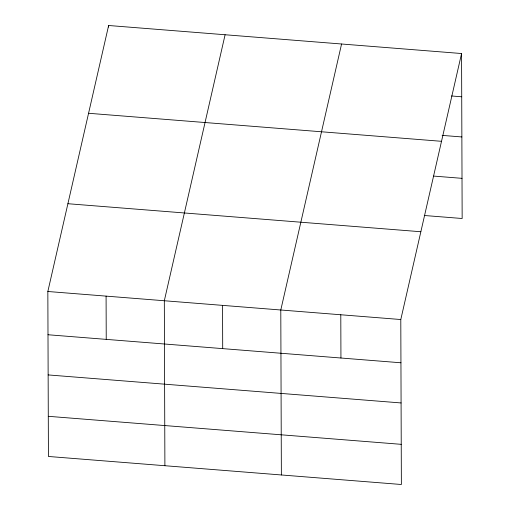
<?xml version="1.0" encoding="UTF-8"?>
<svg xmlns="http://www.w3.org/2000/svg" width="510" height="510" viewBox="0 0 510 510"><rect width="100%" height="100%" fill="white"/><g stroke="black" fill="none" stroke-linecap="round" stroke-linejoin="round"><path stroke-width="0.76" d="M461.575 53.531L400.796 319.528L401.37 484.5L48.424 456.469L47.844 291.497L108.63 25.5L461.575 53.531L462.156 218.503L424.256 215.494M225.101 34.75L164.322 300.747L164.896 465.719M341.572 44L280.793 309.997L281.367 474.969M451.465 95.969L461.728 96.785M442.132 135.386L461.869 136.954M88.574 113.277L441.52 141.308M433.589 176.077L462.015 178.334M67.906 203.719L420.852 231.744M47.844 291.497L400.796 319.528M47.997 334.751L400.943 362.782M48.138 374.92L401.083 402.951M48.284 416.307L401.23 444.331M340.795 314.759L340.941 358.02M222.558 305.369L222.704 348.63M108.63 25.5L108.636 27.075M106.086 296.119L106.233 339.38"/></g></svg>
